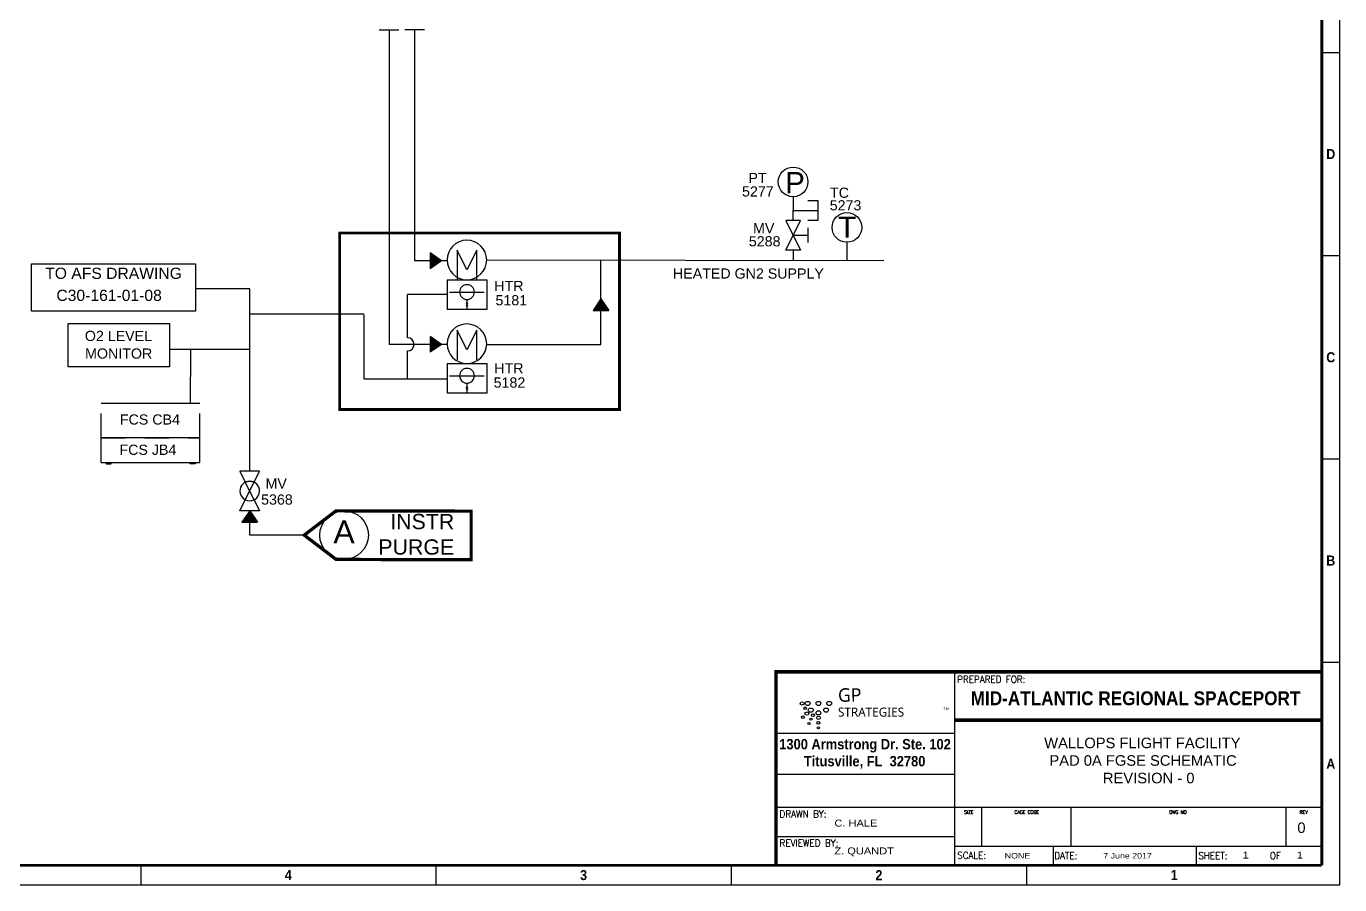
# Model space of a CAD drawing. Header units: inches. Extents: x 0 to 12.5, y 0 to 8.4.
# Drawn here: x 5.7 to 12.46, y 0.01 to 4.43 of the extents above; entities that cross this region are included whole.
import ezdxf
from ezdxf.enums import TextEntityAlignment as Align

# ---------------------------------------------------------------- set-up
doc = ezdxf.new("R2010")
doc.units = ezdxf.units.IN
doc.header["$MEASUREMENT"] = 0
doc.linetypes.add('SCHEMATIC-Q-BASE$0$DASHED', pattern=[0.75, 0.5, -0.25])
doc.linetypes.add('SCHEMATIC-Q-BASE$0$HIDDEN2', pattern=[0.1875, 0.125, -0.0625])
for name, color, linetype in [('C-ANNO-TEXT', 7, 'Continuous'), ('GPBORDER-30X42$0$BORDER', 7, 'Continuous'), ('GPBORDER-30X42$0$TITLE1', 7, 'Continuous'), ('GPBORDER-30X42$0$TITLE2', 7, 'Continuous'), ('GPBORDER-30X42$0$TITLESMALL', 7, 'Continuous'), ('NEW 414 GN2 Cont Skid', 7, 'Continuous')]:
    doc.layers.add(name, color=color, linetype=linetype)
doc.styles.add('GPBORDER-30X42$0$BOLD', font='bold.shx', dxfattribs={"height": 0.375})
doc.styles.add('GPBORDER-30X42$0$LOGO', font='bold.shx', dxfattribs={"height": 0.1875})
doc.styles.add('GPBORDER-30X42$0$Standard', font='simplex.shx')
doc.styles.add('GPBORDER-30X42$0$TITLE1', font='romans.shx', dxfattribs={"height": 0.125})
doc.styles.add('GPBORDER-30X42$0$TITLE2', font='bold.shx', dxfattribs={"height": 0.25})
doc.styles.add('GPBORDER-30X42$0$TITLESMALL', font='romans.shx', dxfattribs={"height": 0.0625})
doc.styles.get("Standard").update_dxf_attribs({"font": 'arial.ttf'})
doc.styles.add('style1', font='arial.ttf', dxfattribs={"height": 0.125})
doc.styles.add('style2', font='arial.ttf', dxfattribs={"height": 0.06})
doc.styles.add('style3', font='arial.ttf', dxfattribs={"height": 0.09375})
doc.styles.add('TITLE', font='swissel.ttf', dxfattribs={"height": 0.18})

# ---------------------------------------------------------------- blocks, each defined once
blk = doc.blocks.new('GPBORDER-30X42')
at = {"linetype": 'Continuous'}
for p, q in [((235.8420583550019, -13.47946281664673), (235.8420583550019, 16.02053718335327)), ((235.4932211456995, 1.520537183353269), (235.8420583550019, 1.520537183353269)), ((235.4932211456995, -2.142253514321147), (235.8420583550019, -2.142253514321147)), ((235.4932211456995, -5.805044211995568), (235.8420583550019, -5.805044211995568)), ((235.4932211456995, -9.467834909669987), (235.8420583550019, -9.467834909669987)), ((228.3420583550019, -10.51434653757696), (235.4932211456996, -10.51434653757696)), ((224.8536862619786, -12.60736979339092), (228.3420583550018, -12.60736979339092)), ((212.469965331746, -13.1306256073444), (212.469965331746, -13.47946281664673)), ((218.2257792852344, -13.1306256073444), (218.2257792852344, -13.47946281664673)), ((223.9815932387228, -13.1306256073444), (223.9815932387228, -13.47946281664673)), ((229.7374071922111, -13.1306256073444), (229.7374071922111, -13.47946281664673)), ((188.5862444015134, -13.47946281664673), (235.8420583550019, -13.47946281664673))]:
    blk.add_line(p, q, dxfattribs=at)
at = {"layer": 'GPBORDER-30X42$0$BORDER', "linetype": 'Continuous'}
for p, q in [((228.3420583550018, -13.1306256073444), (228.3420583550018, -9.64225351432115)), ((224.8536862619786, -10.75046017772907), (228.3420583550018, -10.75046017772907)), ((224.8536862619786, -11.48683341999455), (228.3420583550018, -11.48683341999455)), ((224.8536862619786, -12.08411397943743), (235.4932211456995, -12.08411397943743)), ((228.8653141689553, -12.78178839804208), (228.8653141689553, -12.08411397943743)), ((230.6095002154669, -12.78178839804208), (230.6095002154669, -12.08411397943743)), ((234.7955467270949, -12.78178839804208), (234.7955467270949, -12.08411397943743)), ((228.3420583550018, -12.78178839804208), (235.4932211456995, -12.78178839804208)), ((230.2601659131414, -13.1306256073444), (230.2601659131414, -12.78178839804208)), ((233.0513606805832, -13.1306256073444), (233.0513606805832, -12.78178839804208))]:
    blk.add_line(p, q, dxfattribs=at)
at = {"layer": 'GPBORDER-30X42$0$BORDER', "linetype": 'Continuous', "flags": 128}
for points, const_width in [([(235.4932211456995, -13.1306256073444), (235.4932211456996, 15.67169997405094), (188.9350816108158, 15.67169997405094), (188.9350816108157, -13.13062560734441), (235.4926891689554, -13.1306256073444)], 0.05), ([(235.4932211456995, -9.64225351432115), (224.8536862619786, -9.64225351432115), (224.8536862619786, -13.13062560734441)], 0.0625), ([(235.4932211456996, -10.51434653757696), (228.3420583550019, -10.51434653757696)], 0.0625)]:
    blk.add_lwpolyline(points, dxfattribs=dict(at, const_width=const_width))
at = {"style": 'GPBORDER-30X42$0$BOLD'}
for s, p in [('D', (235.6676397503507, -0.3108581654839426)), ('C', (235.6676397503507, -3.973648863158359)), ('B', (235.6676397503507, -7.636439560832776)), ('A', (235.6676397503507, -11.29923025850719)), ('4', (215.3478723084902, -13.30504421199557)), ('3', (221.1036862619786, -13.30504421199557)), ('2', (226.859500215467, -13.30504421199557)), ('1', (232.6153141689554, -13.30504421199557))]:
    blk.add_text(s, height=0.1813953488372093, dxfattribs=at).set_placement(p, align=Align.MIDDLE)
at = {"style": 'GPBORDER-30X42$0$LOGO'}
for s, p in [('1300 Armstrong Dr. Ste. 102', (224.9173238938714, -11.0396212502322)), ('Titusville, FL  32780', (225.3965050197795, -11.34626105431252))]:
    blk.add_text(s, height=0.1875, dxfattribs=at).set_placement(p)
at = {"layer": 'GPBORDER-30X42$0$TITLE1', "style": 'GPBORDER-30X42$0$TITLE1'}
for s, p in [('PREPARED FOR:', (228.386117939999, -9.837859380428199)), ('DRAWN BY: ', (224.9230245046554, -12.26584479450957)), ('REVIEWED BY: ', (224.9230245046554, -12.78936343498571)), ('SCALE:', (228.386117939999, -13.01039487203434)), ('DATE:', (230.277807800693, -13.02039506582332)), ('SHEET:', (233.0859976646324, -13.02039506582332)), ('OF', (234.4802390423186, -13.02039506582332))]:
    blk.add_text(s, height=0.125, dxfattribs=at).set_placement(p)
at = {"layer": 'GPBORDER-30X42$0$TITLE2', "style": 'GPBORDER-30X42$0$TITLE2'}
blk.add_text('MID-ATLANTIC REGIONAL SPACEPORT', height=0.25, dxfattribs=at).set_placement((228.648671846998, -10.24409944783786))
at = {"layer": 'GPBORDER-30X42$0$TITLESMALL'}
for s, height, style, p in [('SIZE', 0.0625, 'GPBORDER-30X42$0$TITLESMALL', (228.5224615398499, -12.20242857635741)), ('CAGE CODE', 0.0625, 'GPBORDER-30X42$0$TITLESMALL', (229.5035405684794, -12.20242857635741)), ('DWG NO', 0.062499046325684, 'GPBORDER-30X42$0$Standard', (232.5201464464836, -12.20242857635741)), ('REV', 0.062499046325684, 'GPBORDER-30X42$0$Standard', (235.0623659571422, -12.20242857635741))]:
    blk.add_text(s, height=height, dxfattribs=dict(at, style=style)).set_placement(p)
blk = doc.blocks.new('1')
at = {"insert": (-0.7514423638676817, 0.4402208570218136), "char_height": 0.2, "attachment_point": 1}
blk.add_mtext_dynamic_manual_height_columns('{\\fLucida Sans|b0|i0|c0|p34; \\PSTRATEGIES}', width=4.146798818657771, gutter_width=1, heights=[1.01650040823184], dxfattribs=at)
blk = doc.blocks.new('2')
at = {"insert": (-0.2425351561669231, 0.183725135453642), "char_height": 0.3, "attachment_point": 1, "rotation": 0.2799999999999977}
blk.add_mtext_dynamic_manual_height_columns('{\\fLucida Sans|b0|i0|c0|p34;GP }', width=4.146798818657771, gutter_width=1, heights=[1.01650040823184], dxfattribs=at)
blk = doc.blocks.new('3')
at = {"insert": (-0.1886201081506442, 0.0908180727583386), "char_height": 0.2, "attachment_point": 1}
blk.add_mtext_dynamic_manual_height_columns('TM', width=2.411209514541042, gutter_width=1, heights=[0], dxfattribs=at)
blk = doc.blocks.new('A$C32DD4450')
at = {"layer": 'C-ANNO-TEXT'}
h = blk.add_hatch(color=7, dxfattribs=at)
h.dxf.hatch_style = 1
h.paths.add_polyline_path([(-2.267166257691744, 0.8351093030724799, 1), (-2.279881843611844, 0.8351093030724799, 1)])
h.paths.add_polyline_path([(-2.276789499277512, 0.8149179809222005, 1), (-2.286985640979988, 0.8149179809222005, 1)])
h.paths.add_polyline_path([(-2.286229442938205, 0.793787800933874, 1), (-2.295050511572044, 0.793787800933874, 1)])
h.paths.add_polyline_path([(-2.291245907164027, 0.8426315372074517, 1), (-2.308137251315436, 0.8426315372074517, 1)])
h.paths.add_polyline_path([(-2.310844883259127, 0.8251204402282365, 1), (-2.323560469179227, 0.8251204402282365, 1)])
h.paths.add_polyline_path([(-2.329295297345305, 0.8079297482504069, 1), (-2.339491439047783, 0.8079297482504069, 1)])
h.paths.add_polyline_path([(-2.352945849830229, 0.8516831391918275, 1), (-2.344124781196388, 0.8516831391918275, 1)])
h.paths.add_polyline_path([(-2.332503206375527, 0.8604355463186628, 1), (-2.322307064673053, 0.8604355463186628, 1)])
h.paths.add_polyline_path([(-2.313571606334754, 0.868799065795619, 1), (-2.300856020414652, 0.868799065795619, 1)])
h.paths.add_polyline_path([(-2.311952355443699, 0.8926213254737527, 1), (-2.328843699595108, 0.8926213254737527, 1)])
h.paths.add_polyline_path([(-2.351520251319849, 0.8926213254735214, 1), (-2.338804665399747, 0.8926213254735214, 1)])
h.paths.add_polyline_path([(-2.364375697249865, 0.8926213254735214, 1), (-2.37457183895234, 0.8926213254735214, 1)])
h.paths.add_polyline_path([(-2.344124781195928, 0.9335595117554467, 1), (-2.352945849829765, 0.9335595117554467, 1)])
h.paths.add_polyline_path([(-2.322307064673053, 0.9248071046283802, 1), (-2.332503206375527, 0.9248071046283802, 1)])
h.paths.add_polyline_path([(-2.313571606334754, 0.916443585151655, 1), (-2.300856020414652, 0.916443585151655, 1)])
h.paths.add_polyline_path([(-2.291245907164489, 0.9426111137398224, 1), (-2.308137251315898, 0.9426111137398224, 1)])
h.paths.add_polyline_path([(-2.323560469178765, 0.9601222107190375, 1), (-2.310844883258663, 0.9601222107190375, 1)])
h.paths.add_polyline_path([(-2.329295297345305, 0.9773129026966362, 1), (-2.339491439047783, 0.9773129026966362, 1)])
h.paths.add_polyline_path([(-2.267166257691744, 0.9501333478745632, 1), (-2.279881843611844, 0.9501333478745632, 1)])
h.paths.add_polyline_path([(-2.286985640979528, 0.9703246700243807, 1), (-2.27678949927705, 0.9703246700243807, 1)])
h.paths.add_polyline_path([(-2.286229442937742, 0.991454850013169, 1), (-2.295050511571583, 0.991454850013169, 1)])
h.paths.add_polyline_path([(-2.241256118897725, 0.9633175620199574, 1), (-2.258147463049136, 0.9633175620199574, 1)])
h.paths.add_polyline_path([(-2.243343998013379, 0.9880819928598892, 1), (-2.256059583933481, 0.9880819928598892, 1)])
h.paths.add_polyline_path([(-2.244603720121732, 1.012393302600962, 1), (-2.254799861824206, 1.012393302600962, 1)])
h = blk.add_hatch(color=7, dxfattribs=at)
h.dxf.hatch_style = 1
h.paths.add_polyline_path([(-2.239429890467819, 0.9391044235060245, 1), (-2.259973691479967, 0.9391044235060245, 1)])
h.paths.add_polyline_path([(-2.272298404296753, 0.9254898393031478, 1), (-2.2928422053089, 0.9254898393031478, 1)])
h.paths.add_polyline_path([(-2.306456789512006, 0.8926213254739837, 1), (-2.285912988499859, 0.8926213254739837, 1)])
h.paths.add_polyline_path([(-2.239429890467356, 0.8926213254737527, 1), (-2.259973691479505, 0.8926213254737527, 1)])
h.paths.add_polyline_path([(-2.2928422053089, 0.8597528116450508, 1), (-2.272298404296753, 0.8597528116450508, 1)])
h.paths.add_polyline_path([(-2.206561376638886, 0.8597528116452817, 1), (-2.227105177651033, 0.8597528116452817, 1)])
h.paths.add_polyline_path([(-2.193370487370453, 0.8926213254737527, 1), (-2.2139142883826, 0.8926213254737527, 1)])
h = blk.add_hatch(color=7, dxfattribs=at)
h.dxf.hatch_style = 1
h.paths.add_polyline_path([(-2.259973691479967, 0.846138227442174, 1), (-2.239429890467819, 0.846138227442174, 1)])
h = blk.add_hatch(color=7, dxfattribs=at)
h.dxf.hatch_style = 1
h.paths.add_polyline_path([(-2.244603720122192, 0.7728493483458494, 1), (-2.25479986182467, 0.7728493483458494, 1)])
h.paths.add_polyline_path([(-2.243343998013379, 0.797160658087154, 1), (-2.256059583933481, 0.797160658087154, 1)])
h.paths.add_polyline_path([(-2.241256118897725, 0.8219250889275478, 1), (-2.258147463049136, 0.8219250889275478, 1)])
at = {"layer": 'C-ANNO-TEXT', "color": 7}
for centre, radius in [((-2.320398027519404, 0.8926213254737527), 0.0084456720756898), ((-2.307213813374701, 0.868799065795619), 0.0063577929601757), ((-2.29969157923973, 0.8426315372074517), 0.0084456720756898), ((-2.296184889005932, 0.8926213254739837), 0.0102719005062523), ((-2.282570304802826, 0.8597528116450508), 0.0102719005062523), ((-2.24970179097343, 0.8926213254737527), 0.0102719005062523), ((-2.249701790973894, 0.846138227442174), 0.0102719005062523), ((-2.21683327714496, 0.8597528116452817), 0.0102719005062523), ((-2.203642387876525, 0.8926213254737527), 0.0102719005062523), ((-2.317202676219178, 0.8251204402282365), 0.0063577929601757), ((-2.290639977255125, 0.793787800933874), 0.0044105343167669), ((-2.281887570128752, 0.8149179809222005), 0.0050980708513948), ((-2.273524050651795, 0.8351093030724799), 0.0063577929601757), ((-2.24970179097343, 0.8219250889275478), 0.0084456720756898), ((-2.24970179097343, 0.797160658087154), 0.0063577929601757), ((-2.24970179097343, 0.7728493483458494), 0.0050980708513948)]:
    blk.add_circle(centre, radius, dxfattribs=at)
at = {"color": 7, "xscale": 0.2214169042038988, "yscale": 0.2732096433486377, "zscale": 0.2760375030209255}
blk.add_blockref('GPBORDER-30X42', (-52.21941844203977, 3.682719228667276), dxfattribs=at)
at = {"layer": 'C-ANNO-TEXT', "color": 7, "xscale": 0.2765152535907173, "yscale": 0.2212122028725739, "zscale": 0.2765152535907173}
for name, p in [('2', (-2.098447011343321, 0.9265348208600471, 2.191547191504592)), ('1', (-1.957726405751801, 0.8485705770155899, 2.191547191504592))]:
    blk.add_blockref(name, p, dxfattribs=at)
at = {"layer": 'C-ANNO-TEXT', "xscale": 0.0924905553715314, "yscale": 0.0693679165286485, "zscale": 0.0924905553715314}
blk.add_blockref('3', (-1.694168138088116, 0.8675083501008755, 2.191547191504592), dxfattribs=at)
at = {"layer": 'C-ANNO-TEXT', "color": 7}
for s, height, style, p in [('C. HALE', 0.0341200212197561, 'style1', (-2.180913218401173, 0.2864002037960274)), ('Z. QUANDT', 0.0341200212197561, 'style1', (-2.180913218401173, 0.1494498854146079)), ('NONE', 0.0272390233937332, 'style2', (-1.445867777265721, 0.1293117389370656)), ('7 June 2017', 0.0272390233937332, 'style2', (-1.020339190815636, 0.1293117389370656)), ('1', 0.0343619693968228, 'style2', (-0.4191278164974204, 0.1290832057141616, -2.406552083866164)), ('1', 0.0343619693968228, 'style2', (-0.1853198030399046, 0.1290832057141616, -2.406552083866164))]:
    blk.add_text(s, height=height, dxfattribs=dict(at, style=style)).set_placement(p)
at = {"layer": 'C-ANNO-TEXT', "color": 7, "insert": (-1.398, 0.7242015659274543), "char_height": 0.0518624322540293, "attachment_point": 1, "style": 'style1'}
blk.add_mtext_dynamic_manual_height_columns('\\pi0.13978;WALLOPS FLIGHT FACILITY\\P\\pi0.16543;PAD 0A FGSE SCHEMATIC\\P\\pi0.36824;   REVISION - 0', width=1.244319863998885, gutter_width=0.95, heights=[0], dxfattribs=at)
at = {"layer": 'C-ANNO-TEXT', "insert": (-0.1829354256030253, 0.3067762900890361), "char_height": 0.0518624322540293, "attachment_point": 1, "style": 'TITLE'}
blk.add_mtext_dynamic_manual_height_columns('0', width=0.2511394354262961, gutter_width=0.95, heights=[0], dxfattribs=at)

msp = doc.modelspace()

# ---------------------------------------------------------------- hatches: boundary and pattern name
at = {"layer": 'NEW 414 GN2 Cont Skid', "linetype": 'Continuous', "transparency": 33554687}
h = msp.add_hatch(color=140, dxfattribs=at)
h.dxf.hatch_style = 1
h.paths.add_polyline_path([(7.7792865283145, 3.264242321944351), (7.838398401889932, 3.223579676950343), (7.7792865283145, 3.182917031956336)])
h = msp.add_hatch(color=140, dxfattribs=at)
h.dxf.hatch_style = 1
h.paths.add_polyline_path([(8.618414259509748, 2.967708807329003), (8.659076904506392, 3.026820680903561), (8.699739549499512, 2.967708807329003)])
h = msp.add_hatch(color=140, dxfattribs=at)
h.dxf.hatch_style = 1
h.paths.add_polyline_path([(7.7792865283145, 2.833933730788245), (7.838398401889932, 2.793271085794238), (7.7792865283145, 2.75260844080023)])
at = {"layer": 'NEW 414 GN2 Cont Skid', "transparency": 33554687}
h = msp.add_hatch(color=140, dxfattribs=at)
h.dxf.hatch_style = 1
h.paths.add_polyline_path([(6.851375429530349, 1.936559576001975), (6.810712784535468, 1.877447702426543), (6.892038074523483, 1.877447702426543)])

# ---------------------------------------------------------------- linework, layer by layer
at = {"layer": 'NEW 414 GN2 Cont Skid', "color": 140, "linetype": 'Continuous'}
for p, q in [((7.619190804501243, 4.410483561845175), (7.517494364482089, 4.410483561845175)), ((7.750909457877767, 4.412538901383783), (7.649213017858613, 4.412538901383783)), ((9.724249300410236, 3.393280657553027, -1.005175476510655), (9.724249300410236, 3.317008327539099, -1.005175476510655)), ((9.647976970397181, 3.3551444925465, -1.005175476510655), (9.724249300410236, 3.3551444925465, -1.005175476510655)), ((7.838398401889932, 3.223579676950343, 1.005175476510655), (7.7792865283145, 3.264242321944351, 1.005175476510655)), ((7.969224032059372, 3.176820500086179, 1.005175476510655), (7.918375812050669, 3.278516940105333, 1.005175476510655)), ((7.918375812050669, 3.278516940105333, 1.005175476510655), (7.918375812050669, 3.125972280077476, 1.005175476510655)), ((8.020072252069838, 3.278516940105333, 1.005175476510655), (7.969224032059372, 3.176820500086179, 1.005175476510655)), ((8.020072252069838, 3.125972280077476, 1.005175476510655), (8.020072252069838, 3.278516940105333, 1.005175476510655)), ((9.647976970397181, 3.278872162531698, -1.005175476510655), (9.647976970397181, 3.222482342953831, -1.005175476510655)), ((7.838398401889932, 3.223579676950343, 1.005175476510655), (7.7792865283145, 3.182917031956336, 1.005175476510655)), ((10.11547890336859, 3.222482342953831, -1.005175476510655), (8.070920175158221, 3.227422973628634, 1.005175476510655)), ((7.867527592040218, 3.125972280077476, 1.005175476510655), (8.070920472078527, 3.125972280077476, 1.005175476510655)), ((8.070920472078527, 3.125972280077476, 1.005175476510655), (8.070920472078527, 2.973427620048745, 1.005175476510655)), ((7.880239647043268, 3.06241200506485, 1.005175476510655), (8.058208417075477, 3.06241200506485, 1.005175476510655)), ((7.964393451160077, 3.006478963054576, 1.005175476510655), (7.974563095161471, 3.001394141053879, 1.005175476510655)), ((7.964393451160077, 2.996309319052308, 1.005175476510655), (7.974563095161471, 2.991224497051618, 1.005175476510655)), ((7.969224032059372, 3.024275840058322, 1.005175476510655), (7.969224032059372, 2.973427620048745, 1.005175476510655)), ((8.659076904506392, 3.026820680903561, 1.005175476510655), (8.618414259509748, 2.967708807329003, 1.005175476510655)), ((8.659076904506392, 3.026820680903561, 1.005175476510655), (8.699739549499512, 2.967708807329003, 1.005175476510655)), ((8.070920472078527, 2.973427620048745, 1.005175476510655), (7.867527592040218, 2.973427620048745, 1.005175476510655)), ((7.969224032059372, 2.764985000886746, 1.005175476510655), (7.918375812050669, 2.8666814409059, 1.005175476510655)), ((7.918375812050669, 2.8666814409059, 1.005175476510655), (7.918375812050669, 2.714136780877169, 1.005175476510655)), ((8.020072252069838, 2.8666814409059, 1.005175476510655), (7.969224032059372, 2.764985000886746, 1.005175476510655)), ((8.020072252069838, 2.714136780877169, 1.005175476510655), (8.020072252069838, 2.8666814409059, 1.005175476510655)), ((7.838398401889932, 2.793271085794238, 1.005175476510655), (7.7792865283145, 2.833933730788245, 1.005175476510655)), ((7.838398401889932, 2.793271085794238, 1.005175476510655), (7.7792865283145, 2.75260844080023, 1.005175476510655)), ((7.867527592040218, 2.694950181833739, 1.005175476510655), (8.070920472078527, 2.694950181833739, 1.005175476510655)), ((8.070920472078527, 2.694950181833739, 1.005175476510655), (8.070920472078527, 2.542405521805008, 1.005175476510655)), ((7.880239647043268, 2.631389906821986, 1.005175476510655), (8.058208417075477, 2.631389906821986, 1.005175476510655)), ((7.964393451160077, 2.575456864810838, 1.005175476510655), (7.974563095161471, 2.570372042810141, 1.005175476510655)), ((7.969224032059372, 2.593253741814585, 1.005175476510655), (7.969224032059372, 2.542405521805008, 1.005175476510655)), ((8.070920472078527, 2.542405521805008, 1.005175476510655), (7.867527592040218, 2.542405521805008, 1.005175476510655)), ((7.964393451160077, 2.565287220809445, 1.005175476510655), (7.974563095161471, 2.560202398808755, 1.005175476510655)), ((6.874114753518426, 1.992777368044094, -1.005175476510655), (6.828636105542258, 2.083734663997297, -1.005175476510655)), ((6.828636105542258, 1.992777368044094, -1.005175476510655), (6.874114753518426, 2.083734663997297, -1.005175476510655))]:
    msp.add_line(p, q, dxfattribs=at)
at = {"layer": 'NEW 414 GN2 Cont Skid', "color": 1, "linetype": 'Continuous'}
for p, q in [((9.647976970397181, 3.553510954957019, -1.005175476510655), (9.647976970397181, 3.47723862494309, -1.005175476510655)), ((9.925099182708593, 3.319152365345196, -1.005175476510655), (9.925099182708593, 3.222482342953831, -1.005175476510655))]:
    msp.add_line(p, q, dxfattribs=at)
at = {"layer": 'NEW 414 GN2 Cont Skid', "color": 140}
for p, q in [((6.851375429530349, 2.950424425393002, -1.005175476510667), (7.43828623001238, 2.950424425393876, -1.005175476510667)), ((7.438286230014128, 2.947177804276854, -1.005175476511239), (7.438286230014128, 2.615048039422966)), ((6.851375429530349, 1.936559576001975, -1.005175476510655), (6.810712784535468, 1.877447702426543, -1.005175476510655)), ((6.851375429530349, 1.936559576001975, -1.005175476510655), (6.892038074523483, 1.877447702426543, -1.005175476510655)), ((6.810712784535468, 1.877447702426543, -1.005175476510655), (6.892038074523483, 1.877447702426543, -1.005175476510655)), ((7.131738641801874, 1.811166309734019, -1.005175476510655), (6.851375429530349, 1.811166309734019, -1.005175476510655))]:
    msp.add_line(p, q, dxfattribs=at)
at = {"layer": 'NEW 414 GN2 Cont Skid', "color": 7, "linetype": 'Continuous'}
for p, q in [((6.595305033729573, 2.489447287214623, -1.005175476510655), (6.086822833635551, 2.489447287214623, -1.005175476510655)), ((6.595305033729573, 2.31147851718066, -1.005175476510655), (6.086822833635551, 2.31147851718066, -1.005175476510655)), ((6.08682294481278, 2.184357816718289, -4.020701906042623), (6.08682294481278, 2.311478366741795, -4.020701906042623)), ((6.595305033729573, 2.184357967157154, -1.005175476510655), (6.595305033729573, 2.31147851718066, -1.005175476510655)), ((6.086822833635551, 2.184357967157154, -1.005175476510655), (6.595305033729573, 2.184357967157154, -1.005175476510655)), ((6.112246943639902, 2.184357967157154, -1.005175476510655), (6.112246943639902, 2.178001939656503, -1.005175476510655)), ((6.112246943639902, 2.178001939656503, -1.005175476510655), (6.137671053644254, 2.178001939656503, -1.005175476510655)), ((6.137671053644254, 2.178001939656503, -1.005175476510655), (6.137671053644254, 2.184357967157154, -1.005175476510655)), ((6.544456813719122, 2.178001939656503, -1.005175476510655), (6.544456813719122, 2.184357967157154, -1.005175476510655)), ((6.569880923725222, 2.178001939656503, -1.005175476510655), (6.544456813719122, 2.178001939656503, -1.005175476510655)), ((6.569880923725222, 2.184357967157154, -1.005175476510655), (6.569880923725222, 2.178001939656503, -1.005175476510655))]:
    msp.add_line(p, q, dxfattribs=at)
at = {"layer": 'NEW 414 GN2 Cont Skid', "color": 7, "linetype": 'SCHEMATIC-Q-BASE$0$HIDDEN2'}
for p, q in [((6.08682294481278, 2.311478366741795, -4.020701906042623), (6.08682294481278, 2.489447136774877, -4.020701906042623)), ((6.595305033729573, 2.31147851718066, -1.005175476510655), (6.595305033729573, 2.489447287214623, -1.005175476510655)), ((6.086822833635551, 2.31147851718066, -1.005175476510655), (6.595305033729573, 2.31147851718066, -1.005175476510655))]:
    msp.add_line(p, q, dxfattribs=at)
at = {"layer": 'NEW 414 GN2 Cont Skid', "color": 140, "linetype": 'Continuous'}
for points in [[(7.56834258449254, 4.410483561845175), (7.56834258449254, 2.793271085794238)], [(7.700061237869064, 4.412538901383783), (7.700061237869064, 3.223579676950343)], [(7.663448355516024, 2.827169899133082), (7.663448355516024, 3.050747759618289)], [(7.663448355516024, 2.615048039422966), (7.663448355516024, 2.75937227245452)], [(7.438286230014128, 2.615048039422966), (7.867527592040218, 2.615048039422966)]]:
    msp.add_lwpolyline(points, dxfattribs=at)
for points, elevation in [([(9.724249300410236, 3.533113262579583), (9.775097520420687, 3.533113262579583), (9.775097520420687, 3.431416822560429), (9.724249300410236, 3.431416822560429)], -1.005175476510655), ([(9.647976970397181, 3.431416822560429), (9.647976970397181, 3.482265042570006), (9.775097520420687, 3.482265042570006)], -1.005175476510655), ([(7.7792865283145, 3.264242321944351), (7.7792865283145, 3.182917031956336)], 1.005175476510655), ([(7.867609832075046, 3.223579676950343), (7.700061237869064, 3.223579676950343)], 1.005175476510655), ([(8.07086443578281, 2.793271085794238), (8.659076904506392, 2.793271085794238), (8.659076904506392, 3.224134120420679)], 1.005175476510655), ([(7.867527592040218, 3.125972280077476), (7.867527592040218, 2.973427620048745)], 1.005175476510655), ([(6.851375429530349, 2.766842905607525), (6.851375429530349, 3.079153062129449), (6.572121974213743, 3.079153062129449)], -1.005175476510655), ([(7.867527592040218, 3.049699950062674), (7.663448355516024, 3.049699950062674)], 1.005175476510655), ([(8.618414259509748, 2.967708807329003), (8.699739549499512, 2.967708807329003)], 1.005175476510655), ([(7.867583628337698, 2.793271085794238), (7.56834258449254, 2.793271085794238)], 1.005175476510655), ([(7.7792865283145, 2.833933730788245), (7.7792865283145, 2.75260844080023)], 1.005175476510655), ([(6.546286109472887, 2.766842905607525), (6.437708199173044, 2.766842905607525)], -1.005175476510655), ([(6.851375429530349, 2.139952456039409), (6.851375429530349, 2.766842905607525), (6.546286109472887, 2.766842905607525), (6.544642334991294, 2.487932182241969)], -1.005175476510655), ([(7.867527592040218, 2.694950181833739), (7.867527592040218, 2.542405521805008)], 1.005175476510655), ([(6.851375429530349, 1.811166309734019), (6.851375429530349, 1.877447702426543)], -1.005175476510655)]:
    msp.add_lwpolyline(points, dxfattribs=dict(at, elevation=elevation))
at = {"layer": 'NEW 414 GN2 Cont Skid', "color": 140, "linetype": 'Continuous', "elevation": -1.005175476510655}
msp.add_lwpolyline([(9.68611313540282, 3.431416822560429), (9.609840805389778, 3.431416822560429), (9.68611313540282, 3.278872162531698), (9.609840805389778, 3.278872162531698)], close=True, dxfattribs=at)
at = {"layer": 'NEW 414 GN2 Cont Skid', "color": 140, "linetype": 'SCHEMATIC-Q-BASE$0$DASHED', "const_width": 0.0150197819104903, "elevation": 1.005175476510655}
msp.add_lwpolyline([(8.75442292793717, 3.366805068724957), (7.31420994411745, 3.366805068724957), (7.31420994411745, 2.457459778766427), (8.75442292793717, 2.457459778766427)], close=True, dxfattribs=at)
at = {"layer": 'NEW 414 GN2 Cont Skid', "color": 7, "linetype": 'Continuous', "elevation": -1.005175476510655}
for points in [[(5.727855191407726, 3.207861641386926), (6.572121974213743, 3.207861641386926), (6.572121974213743, 2.963451382609193), (5.727855191407726, 2.963451382609193)], [(5.916113459337722, 2.900171732496175), (6.43840419748183, 2.900171732496175), (6.43840419748183, 2.677701650100075), (5.916113459337722, 2.677701650100075)]]:
    msp.add_lwpolyline(points, close=True, dxfattribs=at)
at = {"layer": 'NEW 414 GN2 Cont Skid', "color": 140, "linetype": 'Continuous', "elevation": -1.005175476510655}
for points in [[(6.874114753518426, 2.083734663997297), (6.902223649539052, 2.139952456039409), (6.800527209519898, 2.139952456039409), (6.828636105542258, 2.083734663997297, -0.2361359570661896)], [(6.800527209519898, 2.038256016021129, 1.000000000000007), (6.902223649539052, 2.038256016021129, 0.9999999999999998)], [(6.874114753518426, 1.992777368044094), (6.902223649539052, 1.936559576001975), (6.800527209519898, 1.936559576001975), (6.828636105542258, 1.992777368044094, 0.2361359570661933)]]:
    msp.add_lwpolyline(points, format="xyb", close=True, dxfattribs=at)
at = {"layer": 'NEW 414 GN2 Cont Skid', "color": 140, "const_width": 0.0168972546493016, "elevation": -1.005175476510655}
msp.add_lwpolyline([(7.295726311620938, 1.686127317013436), (7.991116405240504, 1.684348483569699), (7.991116405240504, 1.9344264690056), (7.295726311620938, 1.936205302451092), (7.131738641801874, 1.811166309734893)], close=True, dxfattribs=at)
at = {"layer": 'NEW 414 GN2 Cont Skid', "color": 1, "linetype": 'Continuous'}
for centre in [(9.647976970397181, 3.629783284971821, -1.005175476510655), (9.925099182708593, 3.395424695359999, -1.005175476510655)]:
    msp.add_circle(centre, 0.0762723300142087, dxfattribs=at)
at = {"layer": 'NEW 414 GN2 Cont Skid', "color": 140}
msp.add_circle((7.3370966238448, 1.811166309734893, -1.005175476510655), 0.1250395475819664, dxfattribs=at)
at = {"layer": 'NEW 414 GN2 Cont Skid', "color": 140, "linetype": 'Continuous'}
for centre, radius, start, end in [((7.969224032059372, 3.227668720095756, 1.005175476510655), 0.1016964400189449, 90, 270), ((7.969224032059372, 3.227668720095756, 1.005175476510655), 0.1016964400189449, 270, 90), ((7.969224032059372, 3.06241200506485, 1.005175476510655), 0.0381361650071043, 90, 270), ((7.969224032059372, 3.06241200506485, 1.005175476510655), 0.0381361650071043, 270, 90), ((7.969224032059372, 2.796646621852893, 1.005175476510655), 0.1016964400189449, 90, 270), ((7.969224032059372, 2.796646621852893, 1.005175476510655), 0.1016964400189449, 270, 90), ((7.663448355516024, 2.793271085794238, 1.005175476510655), 0.0338988133396486, 270, 90), ((7.969224032059372, 2.631389906821986, 1.005175476510655), 0.0381361650071043, 90, 270), ((7.969224032059372, 2.631389906821986, 1.005175476510655), 0.0381361650071043, 270, 90)]:
    msp.add_arc(centre, radius, start, end, dxfattribs=at)

# ---------------------------------------------------------------- block references
at = {"xscale": 1.192499999999999, "yscale": 1.0456, "zscale": 1.049489975143274}
msp.add_blockref('A$C32DD4450', (12.46129756166658, 0.0112353728872371), dxfattribs=at)

# ---------------------------------------------------------------- texts
at = {"layer": 'NEW 414 GN2 Cont Skid', "color": 7}
for s, height, style, p in [('PT', 0.0523945881856348, 'style2', (9.41818119839894, 3.62336093638126)), ('5277', 0.0523945881856348, 'style2', (9.385090867063582, 3.554329173452401)), ('TC', 0.0523945881856348, 'style2', (9.83820532223318, 3.54776272018244)), ('5273', 0.0523945881856348, 'style2', (9.8364367746439, 3.48298358550776)), ('MV', 0.0523945881856348, 'style2', (9.441822001096327, 3.365239494874892)), ('5288', 0.0523945881856348, 'style2', (9.420274269402768, 3.29774534329902)), ('TO AFS DRAWING', 0.0577596800103327, 'style2', (5.798598905340924, 3.130198293987469, -1.005175476510655)), ('HTR', 0.0523945881856348, 'style2', (8.110061643576344, 3.067567187350384, 1.005175476510655)), ('C30-161-01-08', 0.0577596800103327, 'style2', (5.856262142501776, 3.016764481508332, -1.005175476510655)), ('5181', 0.0523945881856348, 'style2', (8.11629180590701, 2.994177730480316, 1.005175476510655)), ('O2 LEVEL', 0.0523945881856348, 'style2', (6.002837643841971, 2.810512332275905, -1.005175476510655)), ('MONITOR', 0.0523945881856348, 'style2', (6.004150003247815, 2.719810562775698, -1.005175476510655)), ('HTR', 0.0523945881856348, 'style2', (8.110061643576344, 2.643854998008265, 1.005175476510655)), ('5182', 0.0523945881856348, 'style2', (8.106713531941352, 2.570465541137323, 1.005175476510655)), ('FCS CB4', 0.0523945881856348, 'style2', (6.18321309857886, 2.380269398682585)), ('FCS JB4', 0.0523945881856348, 'style2', (6.180815323712721, 2.224462624051319)), ('A', 0.1171369327811875, 'style3', (7.282194739241248, 1.769337207635679, -2.064926171011999))]:
    msp.add_text(s, height=height, dxfattribs=dict(at, style=style)).set_placement(p)
at = {"layer": 'NEW 414 GN2 Cont Skid', "color": 1, "style": 'style1'}
for s, p in [('P', (9.606955453899431, 3.571226050941113)), ('T', (9.879734072542831, 3.342019038800138))]:
    msp.add_text(s, height=0.1091553920534058, dxfattribs=at).set_placement(p)
at = {"layer": 'NEW 414 GN2 Cont Skid', "color": 7, "style": 'style2'}
msp.add_text('HEATED GN2 SUPPLY', height=0.0523945881856348, dxfattribs=at).set_placement((9.41793212373291, 3.158099565149129, 2.010350953021311), align=Align.MIDDLE)
for s, p in [('MV', (6.932615135969754, 2.050714459583325)), ('5368', (6.910006851856437, 1.968249494744476))]:
    msp.add_text(s, height=0.0523945881856348, rotation=359.9999999999996, dxfattribs=at).set_placement(p)
at = {"layer": 'NEW 414 GN2 Cont Skid', "color": 7, "insert": (7.903803199551816, 1.920355042249809, 0.5025877382553277), "char_height": 0.0785918822784522, "width": 1.006576522278425, "attachment_point": 3, "style": 'style2'}
msp.add_mtext('INSTR \\P PURGE', dxfattribs=at)

doc.saveas('drawing.dxf')
